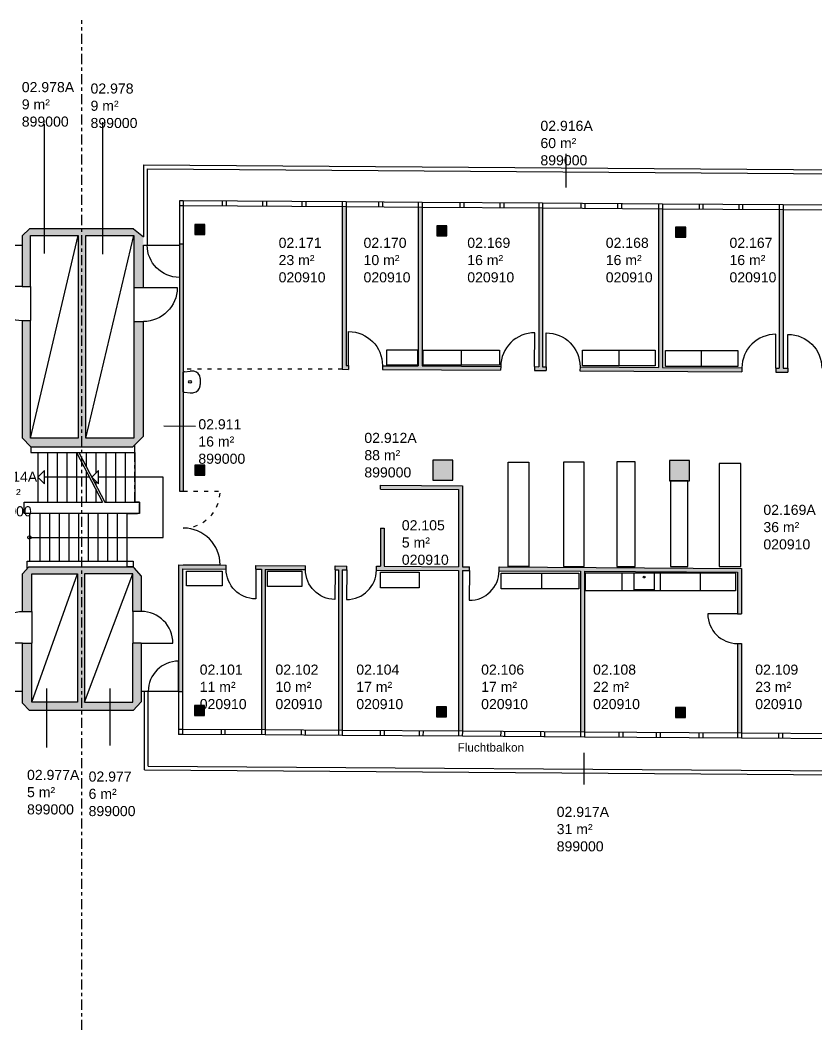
# Model space of a CAD drawing. Header units: metres. Extents: x -1 to 148, y 0 to 108.
# Drawn here: x 72.59 to 96.34, y 26.57 to 56.68 of the extents above; entities that cross this region are included whole.
import ezdxf

# ---------------------------------------------------------------- set-up
doc = ezdxf.new("R2010")
doc.units = ezdxf.units.M
doc.header["$MEASUREMENT"] = 0
doc.linetypes.add('ACAD_ISO03W100', pattern=[30, 12, -18])
doc.linetypes.add('ACAD_ISO10W100', pattern=[18, 12, -3, 0, -3])
doc.layers.get('0').update_dxf_attribs({"linetype": 'CONTINUOUS'})
for name, color, linetype in [('AUFZUEGE_TREPPEN', 34, 'CONTINUOUS'), ('AUSSENWAND_STUETZE', 7, 'CONTINUOUS'), ('AUSSENWAND_STUETZE_FILLING', 7, 'CONTINUOUS'), ('BODENKANTEN', 7, 'CONTINUOUS'), ('DECKENDURCHBRUECHE', 7, 'ACAD_ISO03W100'), ('FENSTER', 4, 'CONTINUOUS'), ('GEBAEUDETRENNUNG', 7, 'ACAD_ISO10W100'), ('INNENWAND', 7, 'CONTINUOUS'), ('INNENWAND_FILLING', 7, 'CONTINUOUS'), ('INSTALLATIONSSCHACHT', 7, 'CONTINUOUS'), ('MOEBEL', 6, 'CONTINUOUS'), ('RAUMSTEMPEL', 7, 'CONTINUOUS'), ('SANITAER', 6, 'CONTINUOUS'), ('TEXT', 7, 'CONTINUOUS'), ('TUEREN', 4, 'CONTINUOUS')]:
    doc.layers.add(name, color=color, linetype=linetype)
doc.styles.add('ARIAL', font='arial.ttf')

# ---------------------------------------------------------------- blocks, each defined once
blk = doc.blocks.new('Tuer')
at = {"layer": 'TUEREN'}
blk.add_line((0, 0), (0, 0.82), dxfattribs=at)
blk.add_arc((0, 0), 0.82, 90, 180, dxfattribs=at)
blk = doc.blocks.new('tueren')
at = {"layer": 'TUEREN', "linetype": 'ACAD_ISO03W100', "ltscale": 0.01}
blk.add_line((92.527, 97.642), (92.527, 98.708), dxfattribs=at)
at = {"layer": 'TUEREN'}
blk.add_line((94.658, 97.642), (94.658, 98.708), dxfattribs=at)
at = {"layer": 'TUEREN', "linetype": 'ACAD_ISO03W100', "ltscale": 0.01}
blk.add_arc((92.527, 97.642), 1.066, 360, 90, dxfattribs=at)
at = {"layer": 'TUEREN'}
blk.add_arc((94.658, 97.642), 1.066, 90, 180, dxfattribs=at)
blk = doc.blocks.new('Ausgussbecken')
blk.add_lwpolyline([(-0.185, 0), (0.415, 0), (0.415, -0.5), (-0.185, -0.5)], close=True)
at = {"linetype": 'Continuous'}
blk.add_circle((0.115, -0.124), 0.0253, dxfattribs=at)
blk = doc.blocks.new('Waschbecken')
at = {"linetype": 'Continuous'}
for p, q in [((-0.294, 0), (0.294, 0)), ((-0.302, -0.041), (-0.325, -0.203)), ((0.302, -0.041), (0.325, -0.203))]:
    blk.add_line(p, q, dxfattribs=at)
blk.add_circle((0, -0.201), 0.0409, dxfattribs=at)
for centre, radius, start, end in [((-0.217, -0.036), 0.0852, 154.6521, 183.1417), ((0.217, -0.036), 0.0852, 356.8585, 25.3109), ((0.288, -0.222), 0.613, 178.1599, 188.9411), ((-0.288, -0.222), 0.613, 351.059, 1.8403), ((-0.095, -0.283), 0.226, 188.9945, 265.2303), ((0.222, 3.518), 4.039, 265.2289, 266.846), ((-0.209, 3.3), 3.821, 273.1336, 274.8472), ((0.095, -0.283), 0.226, 274.824, 351.059)]:
    blk.add_arc(centre, radius, start, end, dxfattribs=at)
blk = doc.blocks.new('Raumstempel')
at = {"color": 0, "linetype": 'ByBlock', "style": 'ARIAL'}
for tag, p in [('HOERSAALNUMMER', (0, 1.029)), ('ANZAHL PLAETZE', (0, 0.514)), ('RAUMNUMMER', (0, 0)), ('FLÄCHE', (0, -0.514)), ('INSTITUTSNUMMER1', (0, -1.029)), ('INSTITUTSNUMMER2', (0, -1.543))]:
    blk.add_attdef(tag, p, '', height=0.3, dxfattribs=at)

msp = doc.modelspace()

# ---------------------------------------------------------------- hatches: boundary and pattern name
at = {"layer": 'AUSSENWAND_STUETZE_FILLING'}
for points in [[(78.1, 50.284), (78.1, 50.584), (77.8, 50.584), (77.8, 50.284)], [(75.97, 50.461), (72.873, 50.461), (72.655, 50.249), (72.655, 49.972), (72.902, 49.972), (72.902, 50.26), (74.32, 50.26), (74.549, 50.26), (75.983, 50.26), (75.983, 49.972), (76.264, 49.972), (76.264, 50.223)], [(85.315, 50.251), (85.315, 50.551), (85.015, 50.551), (85.015, 50.251)], [(92.434, 50.212), (92.434, 50.512), (92.134, 50.512), (92.134, 50.212)], [(78.101, 43.112), (78.101, 43.412), (77.801, 43.412), (77.801, 43.112)], [(84.892, 43.563), (84.892, 42.963), (85.492, 42.963), (85.492, 43.563)], [(91.949, 43.545), (91.949, 42.945), (92.549, 42.945), (92.549, 43.545)], [(76.2, 36.354), (76.2, 36.665), (75.952, 36.665), (75.952, 36.347), (74.508, 36.347), (74.297, 36.347), (72.939, 36.347), (72.939, 36.665), (72.664, 36.665), (72.664, 36.313), (72.873, 36.095), (75.958, 36.095)], [(78.087, 35.942), (78.087, 36.242), (77.787, 36.242), (77.787, 35.942)], [(85.3, 35.901), (85.3, 36.201), (85, 36.201), (85, 35.901)], [(92.426, 35.883), (92.426, 36.183), (92.126, 36.183), (92.126, 35.883)]]:
    msp.add_hatch(color=256, dxfattribs=at).paths.add_polyline_path(points)
at = {"layer": 'INNENWAND_FILLING'}
for points in [[(82.309, 51.109), (82.194, 51.109), (82.194, 46.269), (82.384, 46.267), (82.384, 46.382), (82.309, 46.383)], [(86.917, 46.239), (86.918, 46.354), (84.576, 46.369), (84.576, 51.093), (84.461, 51.094), (84.461, 46.369), (83.394, 46.376), (83.394, 46.261)], [(88.168, 51.07), (88.053, 51.07), (88.053, 46.347), (87.928, 46.348), (87.927, 46.233), (88.272, 46.231), (88.273, 46.346), (88.168, 46.346)], [(94.107, 46.195), (94.108, 46.31), (91.74, 46.324), (91.74, 51.046), (91.625, 51.047), (91.625, 46.325), (89.283, 46.339), (89.282, 46.224)], [(95.222, 46.303), (95.118, 46.303), (95.117, 46.188), (95.482, 46.186), (95.482, 46.301), (95.337, 46.302), (95.337, 51.022), (95.222, 51.023)], [(77.454, 50.011), (77.339, 50.011), (77.339, 42.634), (77.454, 42.633)], [(85.66, 35.476), (85.775, 35.475), (85.775, 40.267), (85.986, 40.265), (85.987, 40.38), (85.775, 40.382), (85.775, 42.796), (83.331, 42.811), (83.331, 42.696), (85.66, 42.682), (85.66, 40.382), (83.446, 40.396), (83.446, 41.527), (83.331, 41.527), (83.331, 40.397), (83.214, 40.398), (83.213, 40.283), (85.66, 40.267)], [(77.427, 40.319), (78.734, 40.31), (78.734, 40.425), (77.312, 40.434), (77.312, 36.665), (77.427, 36.665)], [(86.872, 40.375), (86.871, 40.26), (89.301, 40.245), (89.301, 35.452), (89.416, 35.451), (89.416, 40.244), (93.979, 40.216), (93.979, 38.976), (94.094, 38.976), (94.094, 40.33)], [(94.094, 38.091), (93.979, 38.091), (93.979, 35.421), (94.094, 35.42)]]:
    msp.add_hatch(color=256, dxfattribs=at).paths.add_polyline_path(points)
h = msp.add_hatch(color=256, dxfattribs=at)
h.paths.add_polyline_path([(76.264, 49.972), (75.983, 49.972), (75.983, 48.704), (76.264, 48.704)], flags=17)
h.paths.add_polyline_path([(74.549, 50.26), (74.32, 50.26), (74.32, 44.215), (72.902, 44.215), (72.902, 47.729), (72.655, 47.729), (72.655, 44.224), (72.912, 43.957), (75.951, 43.957), (76.264, 44.274), (76.264, 47.694), (75.983, 47.694), (75.983, 44.22), (74.549, 44.22)])
h.paths.add_polyline_path([(72.902, 49.972), (72.655, 49.972), (72.655, 48.739), (72.902, 48.739)], flags=17)
h = msp.add_hatch(color=256, dxfattribs=at)
h.paths.add_polyline_path([(75.964, 40.379), (72.855, 40.379), (72.664, 40.17), (72.664, 39.049), (72.939, 39.049), (72.939, 40.17), (74.297, 40.17), (74.297, 36.347), (74.508, 36.347), (74.508, 40.17), (75.952, 40.17), (75.952, 39.049), (76.2, 39.049), (76.2, 40.112)])
h.paths.add_polyline_path([(72.939, 38.099), (72.664, 38.099), (72.664, 36.665), (72.939, 36.665)], flags=17)
h.paths.add_polyline_path([(76.2, 38.099), (75.952, 38.099), (75.952, 36.665), (76.2, 36.665)], flags=17)
h = msp.add_hatch(color=256, dxfattribs=at)
h.paths.add_polyline_path([(82.196, 40.289), (82.328, 40.288), (82.329, 40.403), (81.984, 40.405), (81.983, 40.29), (82.081, 40.29), (82.081, 35.5), (82.196, 35.499)])
h.paths.add_polyline_path([(79.9, 40.303), (81.098, 40.296), (81.099, 40.411), (79.619, 40.42), (79.619, 40.305), (79.785, 40.304), (79.785, 35.515), (79.9, 35.514)])

# ---------------------------------------------------------------- linework, layer by layer
at = {"layer": 'AUFZUEGE_TREPPEN'}
for p, q in [((76.009, 43.789), (76.009, 44.016)), ((72.912, 43.957), (72.912, 43.789)), ((72.912, 43.789), (76.009, 43.789)), ((73.118, 43.789), (73.118, 42.309)), ((73.407, 43.789), (73.407, 42.309)), ((73.696, 43.789), (73.696, 42.309)), ((73.985, 43.789), (73.985, 42.309)), ((74.274, 43.789), (74.274, 42.309)), ((74.274, 43.789), (75.049, 42.309)), ((74.342, 43.789), (75.117, 42.309)), ((74.563, 43.789), (74.563, 43.367)), ((74.852, 43.789), (74.852, 43.171)), ((75.141, 43.789), (75.141, 42.309)), ((75.43, 43.789), (75.43, 42.309)), ((75.719, 43.789), (75.719, 42.309)), ((76.009, 43.789), (76.009, 42.309)), ((73.118, 43.049), (73.318, 43.249)), ((73.318, 42.849), (73.318, 43.249)), ((74.563, 43.237), (74.563, 42.309)), ((74.729, 43.049), (74.929, 43.249)), ((74.929, 42.849), (74.929, 43.249)), ((73.318, 42.849), (73.118, 43.049)), ((74.662, 43.049), (73.318, 43.049)), ((74.929, 42.849), (74.729, 43.049)), ((74.852, 42.926), (74.852, 42.815)), ((76.009, 43.049), (74.929, 43.049)), ((76.853, 43.049), (76.009, 43.049)), ((76.853, 41.257), (76.853, 43.049)), ((74.852, 42.686), (74.852, 42.309)), ((72.869, 41.965), (72.869, 40.548)), ((73.184, 40.548), (73.184, 41.965)), ((73.473, 40.548), (73.473, 41.965)), ((73.762, 40.548), (73.762, 41.965)), ((74.051, 40.548), (74.051, 41.965)), ((74.34, 40.548), (74.34, 41.965)), ((74.629, 40.548), (74.629, 41.965)), ((74.918, 40.548), (74.918, 41.965)), ((75.207, 40.548), (75.207, 41.965)), ((75.496, 40.548), (75.496, 41.965)), ((75.785, 40.548), (75.785, 41.965)), ((72.869, 41.257), (76.853, 41.257)), ((72.798, 40.317), (72.798, 40.548)), ((72.798, 40.548), (75.964, 40.548)), ((75.964, 40.548), (75.964, 40.379))]:
    msp.add_line(p, q, dxfattribs=at)
msp.add_lwpolyline([(75.117, 42.309), (76.154, 42.309), (76.154, 41.965), (72.71, 41.965), (72.71, 42.309), (75.049, 42.309)], dxfattribs=at)
msp.add_circle((72.869, 41.257), 0.05, dxfattribs=at)
at = {"layer": 'AUSSENWAND_STUETZE'}
for p, q in [((72.873, 50.461), (72.655, 50.249)), ((75.97, 50.461), (76.264, 50.223)), ((72.902, 50.26), (74.32, 50.26)), ((72.902, 49.972), (72.902, 50.26)), ((74.549, 50.26), (75.983, 50.26)), ((75.983, 50.26), (75.983, 49.972)), ((72.939, 36.347), (72.939, 36.665)), ((75.952, 36.347), (75.952, 36.665)), ((72.664, 36.313), (72.873, 36.095)), ((74.297, 36.347), (72.939, 36.347)), ((74.508, 36.347), (75.952, 36.347))]:
    msp.add_line(p, q, dxfattribs=at)
for points in [[(77.8, 50.284), (78.1, 50.284), (78.1, 50.584), (77.8, 50.584)], [(85.015, 50.251), (85.315, 50.251), (85.315, 50.551), (85.015, 50.551)], [(92.134, 50.212), (92.434, 50.212), (92.434, 50.512), (92.134, 50.512)], [(77.801, 43.112), (78.101, 43.112), (78.101, 43.412), (77.801, 43.412)], [(84.892, 42.963), (85.492, 42.963), (85.492, 43.563), (84.892, 43.563)], [(91.949, 42.945), (92.549, 42.945), (92.549, 43.545), (91.949, 43.545)], [(77.787, 35.942), (78.087, 35.942), (78.087, 36.242), (77.787, 36.242)], [(85, 35.901), (85.3, 35.901), (85.3, 36.201), (85, 36.201)], [(92.126, 35.883), (92.426, 35.883), (92.426, 36.183), (92.126, 36.183)]]:
    msp.add_lwpolyline(points, close=True, dxfattribs=at)
for points in [[(75.97, 50.461), (72.873, 50.461)], [(72.655, 50.249), (72.655, 49.972)], [(72.664, 36.313), (72.664, 36.665)], [(76.2, 36.665), (76.2, 36.354), (75.958, 36.095)], [(75.958, 36.095), (72.873, 36.095)]]:
    msp.add_lwpolyline(points, dxfattribs=at)
at = {"layer": 'BODENKANTEN'}
for p, q in [((76.264, 52.365), (104.79, 52.162)), ((76.264, 52.365), (76.264, 50.223)), ((76.379, 52.249), (104.905, 52.046)), ((76.379, 52.249), (76.379, 49.972)), ((72.415, 49.972), (72.655, 49.972)), ((76.264, 49.972), (76.379, 49.972)), ((76.379, 49.972), (77.339, 49.971)), ((72.902, 48.739), (72.902, 47.729)), ((75.983, 48.704), (75.983, 47.694)), ((72.939, 39.049), (72.939, 38.099)), ((75.952, 39.049), (75.952, 38.099)), ((72.664, 36.665), (72.385, 36.665)), ((77.312, 36.665), (76.2, 36.665)), ((76.295, 34.324), (76.295, 36.665)), ((76.41, 34.438), (76.41, 36.665)), ((77.312, 36.665), (76.41, 36.665)), ((76.295, 34.324), (106.767, 34.108)), ((76.41, 34.438), (107.168, 34.22))]:
    msp.add_line(p, q, dxfattribs=at)
at = {"layer": 'DECKENDURCHBRUECHE', "ltscale": 0.01}
msp.add_line((82.194, 46.269), (77.454, 46.269), dxfattribs=at)
at = {"layer": 'FENSTER'}
for p, q in [((77.339, 51.291), (77.339, 50.011)), ((77.454, 51.291), (77.339, 51.291)), ((77.454, 51.291), (77.454, 50.011)), ((82.309, 51.259), (77.454, 51.291)), ((78.615, 51.283), (78.614, 51.133)), ((78.73, 51.282), (78.729, 51.132)), ((79.817, 51.275), (79.817, 51.125)), ((79.932, 51.274), (79.932, 51.124)), ((80.992, 51.267), (80.991, 51.117)), ((81.107, 51.267), (81.106, 51.117)), ((82.195, 51.259), (82.194, 51.109)), ((84.576, 51.243), (82.309, 51.259)), ((82.31, 51.259), (82.309, 51.109)), ((83.28, 51.252), (83.279, 51.102)), ((83.395, 51.251), (83.394, 51.101)), ((84.462, 51.244), (84.461, 51.094)), ((84.577, 51.244), (84.576, 51.094)), ((88.168, 51.22), (84.576, 51.243)), ((85.703, 51.236), (85.702, 51.086)), ((85.818, 51.235), (85.817, 51.085)), ((86.896, 51.228), (86.895, 51.078)), ((87.011, 51.227), (87.01, 51.077)), ((88.054, 51.22), (88.053, 51.07)), ((91.74, 51.196), (88.168, 51.22)), ((88.169, 51.22), (88.168, 51.07)), ((89.312, 51.212), (89.312, 51.062)), ((89.427, 51.211), (89.427, 51.061)), ((90.405, 51.205), (90.404, 51.054)), ((90.52, 51.204), (90.519, 51.054)), ((91.625, 51.197), (91.625, 51.047)), ((95.337, 51.172), (91.74, 51.196)), ((91.74, 51.196), (91.74, 51.046)), ((92.832, 51.189), (92.831, 51.038)), ((92.947, 51.188), (92.946, 51.038)), ((77.454, 51.141), (77.339, 51.141)), ((82.309, 51.109), (77.454, 51.141)), ((84.576, 51.093), (82.309, 51.109)), ((88.168, 51.07), (84.576, 51.093)), ((91.74, 51.046), (88.168, 51.07)), ((95.337, 51.022), (91.74, 51.046)), ((94.015, 51.181), (94.014, 51.03)), ((94.13, 51.18), (94.129, 51.03)), ((95.223, 51.173), (95.222, 51.023)), ((98.904, 51.148), (95.337, 51.172)), ((95.338, 51.172), (95.337, 51.022)), ((98.904, 50.998), (95.337, 51.022)), ((77.312, 36.665), (77.312, 35.382)), ((77.427, 36.665), (77.427, 35.381)), ((77.427, 35.531), (77.312, 35.531)), ((79.9, 35.514), (77.427, 35.531)), ((77.427, 35.381), (77.312, 35.382)), ((79.9, 35.364), (77.427, 35.381)), ((78.583, 35.523), (78.582, 35.373)), ((78.698, 35.522), (78.697, 35.372)), ((79.785, 35.515), (79.784, 35.365)), ((79.9, 35.514), (79.899, 35.364)), ((82.196, 35.499), (79.9, 35.514)), ((82.196, 35.349), (79.9, 35.364)), ((80.97, 35.507), (80.969, 35.357)), ((81.085, 35.507), (81.084, 35.357)), ((82.081, 35.5), (82.08, 35.35)), ((82.196, 35.499), (82.195, 35.349)), ((85.775, 35.475), (82.196, 35.499)), ((85.775, 35.325), (82.196, 35.349)), ((83.327, 35.492), (83.326, 35.342)), ((83.442, 35.491), (83.441, 35.341)), ((84.487, 35.484), (84.486, 35.334)), ((84.602, 35.483), (84.601, 35.333)), ((85.66, 35.476), (85.659, 35.326)), ((85.775, 35.475), (85.774, 35.325)), ((89.416, 35.451), (85.775, 35.475)), ((89.416, 35.301), (85.775, 35.325)), ((86.918, 35.468), (86.917, 35.318)), ((87.033, 35.467), (87.032, 35.317)), ((88.109, 35.46), (88.108, 35.31)), ((88.224, 35.459), (88.223, 35.309)), ((89.301, 35.452), (89.3, 35.302)), ((89.416, 35.451), (89.415, 35.301)), ((94.094, 35.42), (89.416, 35.451)), ((94.094, 35.27), (89.416, 35.301)), ((90.445, 35.444), (90.444, 35.294)), ((90.56, 35.443), (90.559, 35.293)), ((91.556, 35.437), (91.555, 35.287)), ((91.671, 35.436), (91.67, 35.286)), ((92.83, 35.428), (92.829, 35.278)), ((92.945, 35.428), (92.944, 35.278)), ((93.979, 35.421), (93.978, 35.271)), ((94.094, 35.42), (94.093, 35.27)), ((98.879, 35.388), (94.094, 35.42)), ((98.879, 35.238), (94.094, 35.27)), ((95.205, 35.413), (95.204, 35.263)), ((95.32, 35.412), (95.319, 35.262))]:
    msp.add_line(p, q, dxfattribs=at)
at = {"layer": 'GEBAEUDETRENNUNG', "ltscale": 0.025}
for p, q in [((74.427, 26.572), (74.427, 56.68)), ((76.009, 44.016), (76.264, 44.274)), ((76.009, 42.309), (76.009, 44.016)), ((76.154, 42.309), (76.009, 42.309)), ((76.154, 41.965), (76.154, 42.309)), ((75.785, 40.379), (75.785, 41.965)), ((75.785, 41.965), (76.154, 41.965)), ((75.964, 40.379), (75.785, 40.379)), ((76.2, 40.112), (75.964, 40.379))]:
    msp.add_line(p, q, dxfattribs=at)
at = {"layer": 'INNENWAND'}
for p, q in [((82.194, 51.109), (82.194, 46.269)), ((82.309, 51.109), (82.309, 46.383)), ((84.461, 51.094), (84.461, 46.369)), ((84.576, 51.093), (84.576, 46.369)), ((88.053, 51.07), (88.053, 46.347)), ((88.168, 51.07), (88.168, 46.346)), ((91.625, 51.047), (91.625, 46.325)), ((91.74, 51.046), (91.74, 46.324)), ((95.222, 51.023), (95.222, 46.303)), ((95.337, 51.022), (95.337, 46.302)), ((74.32, 50.26), (74.32, 44.215)), ((74.549, 44.22), (74.549, 50.26)), ((77.339, 50.011), (77.454, 50.011)), ((77.339, 50.011), (77.339, 42.634)), ((77.454, 50.011), (77.454, 42.633)), ((72.902, 48.739), (72.902, 49.972)), ((75.983, 49.972), (75.983, 48.704)), ((72.655, 48.739), (72.902, 48.739)), ((75.983, 48.704), (76.264, 48.704)), ((72.655, 47.729), (72.902, 47.729)), ((72.902, 44.215), (72.902, 47.729)), ((75.983, 47.694), (76.264, 47.694)), ((75.983, 47.694), (75.983, 44.22)), ((82.309, 46.383), (82.384, 46.382)), ((82.384, 46.382), (82.384, 46.267)), ((83.394, 46.376), (83.394, 46.261)), ((83.394, 46.376), (84.461, 46.369)), ((84.576, 46.369), (86.918, 46.354)), ((82.194, 46.269), (82.384, 46.267)), ((83.394, 46.261), (86.917, 46.239)), ((86.918, 46.354), (86.917, 46.239)), ((87.928, 46.348), (87.927, 46.233)), ((87.927, 46.233), (88.272, 46.231)), ((87.928, 46.348), (88.053, 46.347)), ((88.168, 46.346), (88.273, 46.346)), ((88.273, 46.346), (88.272, 46.231)), ((89.283, 46.339), (89.282, 46.224)), ((89.282, 46.224), (94.107, 46.195)), ((89.283, 46.339), (91.625, 46.325)), ((91.74, 46.324), (94.108, 46.31)), ((94.108, 46.31), (94.107, 46.195)), ((95.118, 46.303), (95.117, 46.188)), ((95.117, 46.188), (95.482, 46.186)), ((95.118, 46.303), (95.222, 46.303)), ((95.337, 46.302), (95.482, 46.301)), ((95.482, 46.301), (95.482, 46.186)), ((75.951, 43.957), (76.264, 44.274)), ((72.655, 44.224), (72.912, 43.957)), ((74.32, 44.215), (72.902, 44.215)), ((75.983, 44.22), (74.549, 44.22)), ((83.331, 42.811), (85.775, 42.796)), ((83.331, 42.696), (83.331, 42.811)), ((85.775, 42.796), (85.775, 40.382)), ((77.339, 42.634), (77.454, 42.633)), ((83.331, 42.696), (85.66, 42.682)), ((85.66, 42.682), (85.66, 40.382)), ((83.331, 41.527), (83.331, 40.397)), ((83.331, 41.527), (83.446, 41.527)), ((83.446, 41.527), (83.446, 40.396)), ((72.664, 40.17), (72.855, 40.379)), ((75.964, 40.379), (76.2, 40.112)), ((77.312, 40.434), (77.312, 36.665)), ((77.312, 40.434), (78.734, 40.425)), ((78.734, 40.31), (78.734, 40.425)), ((79.619, 40.305), (79.619, 40.42)), ((79.619, 40.42), (81.099, 40.411)), ((81.098, 40.296), (81.099, 40.411)), ((81.983, 40.29), (81.984, 40.405)), ((81.984, 40.405), (82.329, 40.403)), ((82.328, 40.288), (82.329, 40.403)), ((83.213, 40.283), (83.214, 40.398)), ((83.214, 40.398), (83.331, 40.397)), ((83.446, 40.396), (85.66, 40.382)), ((85.775, 40.382), (85.987, 40.38)), ((85.986, 40.265), (85.987, 40.38)), ((86.871, 40.26), (86.872, 40.375)), ((86.872, 40.375), (94.094, 40.33)), ((72.939, 39.049), (72.939, 40.17)), ((72.939, 40.17), (74.297, 40.17)), ((74.297, 40.17), (74.297, 36.347)), ((75.952, 40.17), (74.508, 40.17)), ((74.508, 40.17), (74.508, 36.347)), ((75.952, 39.049), (75.952, 40.17)), ((77.427, 40.319), (77.427, 36.665)), ((77.427, 40.319), (78.734, 40.31)), ((79.619, 40.305), (79.785, 40.304)), ((79.785, 40.304), (79.785, 35.515)), ((79.9, 40.303), (79.9, 35.514)), ((79.9, 40.303), (81.098, 40.296)), ((81.983, 40.29), (82.081, 40.29)), ((82.081, 40.29), (82.081, 35.5)), ((82.196, 40.289), (82.196, 35.499)), ((82.196, 40.289), (82.328, 40.288)), ((83.213, 40.283), (85.66, 40.267)), ((85.66, 40.267), (85.66, 35.476)), ((85.775, 40.267), (85.986, 40.265)), ((85.775, 40.267), (85.775, 35.475)), ((86.871, 40.26), (89.301, 40.245)), ((89.301, 40.245), (89.301, 35.452)), ((89.416, 40.244), (89.416, 35.451)), ((89.416, 40.244), (93.979, 40.216)), ((93.979, 40.216), (93.979, 38.976)), ((94.094, 40.33), (94.094, 38.976)), ((72.664, 39.049), (72.939, 39.049)), ((76.197, 39.049), (75.952, 39.049)), ((93.979, 38.976), (94.094, 38.976)), ((72.664, 38.099), (72.939, 38.099)), ((76.197, 38.099), (75.952, 38.099)), ((93.979, 38.091), (94.094, 38.091)), ((93.979, 38.091), (93.979, 35.421)), ((94.094, 38.091), (94.094, 35.42)), ((77.312, 36.665), (77.427, 36.665))]:
    msp.add_line(p, q, dxfattribs=at)
for points in [[(72.655, 49.972), (72.655, 48.739)], [(76.264, 48.704), (76.264, 49.972)], [(72.655, 47.729), (72.655, 44.224)], [(76.264, 44.274), (76.264, 47.694)], [(72.912, 43.957), (75.951, 43.957)], [(72.855, 40.379), (75.964, 40.379)], [(72.664, 39.049), (72.664, 40.17)], [(76.2, 40.112), (76.2, 39.049)], [(72.664, 36.665), (72.664, 38.099)], [(72.939, 36.665), (72.939, 38.099)], [(75.952, 36.665), (75.952, 38.099)], [(76.2, 38.099), (76.2, 36.665)]]:
    msp.add_lwpolyline(points, dxfattribs=at)
at = {"layer": 'INSTALLATIONSSCHACHT'}
for p, q in [((72.902, 44.215), (74.32, 50.26)), ((74.549, 44.22), (75.983, 50.26)), ((72.939, 36.347), (74.297, 40.17)), ((74.508, 36.347), (75.952, 40.17))]:
    msp.add_line(p, q, dxfattribs=at)
at = {"layer": 'MOEBEL'}
for p, q in [((85.744, 46.843), (85.744, 46.393)), ((90.437, 46.835), (90.437, 46.372)), ((92.908, 46.352), (92.908, 46.825)), ((88.135, 40.191), (88.135, 39.726)), ((90.544, 39.666), (90.544, 40.196)), ((91.684, 39.666), (91.684, 40.196)), ((92.875, 39.666), (92.875, 40.196))]:
    msp.add_line(p, q, dxfattribs=at)
for points in [[(83.519, 46.854), (84.437, 46.854), (84.437, 46.397), (83.519, 46.397)], [(84.607, 46.843), (86.881, 46.843), (86.881, 46.393), (84.607, 46.393)], [(91.52, 46.372), (89.354, 46.372), (89.354, 46.835), (91.52, 46.835)], [(93.988, 46.352), (91.828, 46.352), (91.828, 46.825), (93.988, 46.825)], [(87.762, 40.384), (87.14, 40.384), (87.14, 43.497), (87.762, 43.497)], [(88.786, 40.384), (89.405, 40.384), (89.405, 43.497), (88.786, 43.497)], [(90.378, 40.384), (90.929, 40.384), (90.929, 43.508), (90.378, 43.508)], [(93.435, 40.384), (94.082, 40.384), (94.082, 43.464), (93.435, 43.464)], [(91.981, 40.384), (92.496, 40.384), (92.496, 42.945), (91.981, 42.945)], [(78.612, 39.808), (77.554, 39.808), (77.554, 40.245), (78.612, 40.245)], [(80.992, 39.796), (79.965, 39.796), (79.965, 40.245), (80.992, 40.245)], [(84.489, 39.749), (83.334, 39.749), (83.334, 40.218), (84.489, 40.218)], [(89.252, 39.726), (86.936, 39.726), (86.936, 40.191), (89.252, 40.191)], [(93.918, 39.666), (89.45, 39.666), (89.45, 40.196), (93.918, 40.196)]]:
    msp.add_lwpolyline(points, close=True, dxfattribs=at)
at = {"layer": 'RAUMSTEMPEL'}
for p, q in [((75.044, 53.634), (75.044, 49.698)), ((73.303, 53.577), (73.303, 49.726)), ((88.858, 52.693), (88.858, 51.695)), ((76.876, 44.578), (77.816, 44.577)), ((73.385, 34.986), (73.385, 36.751)), ((75.273, 35.047), (75.273, 36.751)), ((89.404, 33.89), (89.404, 34.834))]:
    msp.add_line(p, q, dxfattribs=at)

# ---------------------------------------------------------------- block references
ref = msp.add_blockref('Raumstempel', (72.64, 55.049), dxfattribs=at)
ref.add_attrib('RAUMNUMMER', '02.978A', (72.64, 54.534), dxfattribs={"color": 7, "height": 0.3, "style": 'ARIAL'})
ref.add_attrib('FLÄCHE_NGF', '9 m²', (72.64, 54.02), dxfattribs={"color": 7, "height": 0.3, "style": 'ARIAL'})
ref.add_attrib('NUTZER_1', '899000', (72.64, 53.506), dxfattribs={"color": 7, "height": 0.3, "style": 'ARIAL'})
ref = msp.add_blockref('Raumstempel', (74.69, 55.007), dxfattribs=at)
ref.add_attrib('RAUMNUMMER', '02.978', (74.69, 54.492), dxfattribs={"color": 7, "height": 0.3, "style": 'ARIAL'})
ref.add_attrib('FLÄCHE_NGF', '9 m²', (74.69, 53.978), dxfattribs={"color": 7, "height": 0.3, "style": 'ARIAL'})
ref.add_attrib('NUTZER_1', '899000', (74.69, 53.464), dxfattribs={"color": 7, "height": 0.3, "style": 'ARIAL'})
ref = msp.add_blockref('Raumstempel', (88.103, 53.895), dxfattribs=at)
ref.add_attrib('RAUMNUMMER', '02.916A', (88.103, 53.38), dxfattribs={"color": 7, "height": 0.3, "style": 'ARIAL'})
ref.add_attrib('FLÄCHE_NGF', '60 m²', (88.103, 52.866), dxfattribs={"color": 7, "height": 0.3, "style": 'ARIAL'})
ref.add_attrib('NUTZER_1', '899000', (88.103, 52.352), dxfattribs={"color": 7, "height": 0.3, "style": 'ARIAL'})
ref = msp.add_blockref('Raumstempel', (80.297, 50.405), dxfattribs=at)
ref.add_attrib('RAUMNUMMER', '02.171', (80.297, 49.891), dxfattribs={"color": 7, "height": 0.3, "style": 'ARIAL'})
ref.add_attrib('FLÄCHE_NGF', '23 m²', (80.297, 49.377), dxfattribs={"color": 7, "height": 0.3, "style": 'ARIAL'})
ref.add_attrib('NUTZER_1', '020910', (80.297, 48.862), dxfattribs={"color": 7, "height": 0.3, "style": 'ARIAL'})
ref = msp.add_blockref('Raumstempel', (82.83, 50.405), dxfattribs=at)
ref.add_attrib('RAUMNUMMER', '02.170', (82.83, 49.891), dxfattribs={"color": 7, "height": 0.3, "style": 'ARIAL'})
ref.add_attrib('FLÄCHE_NGF', '10 m²', (82.83, 49.377), dxfattribs={"color": 7, "height": 0.3, "style": 'ARIAL'})
ref.add_attrib('NUTZER_1', '020910', (82.83, 48.862), dxfattribs={"color": 7, "height": 0.3, "style": 'ARIAL'})
ref = msp.add_blockref('Raumstempel', (85.922, 50.405), dxfattribs=at)
ref.add_attrib('RAUMNUMMER', '02.169', (85.922, 49.891), dxfattribs={"color": 7, "height": 0.3, "style": 'ARIAL'})
ref.add_attrib('FLÄCHE_NGF', '16 m²', (85.922, 49.377), dxfattribs={"color": 7, "height": 0.3, "style": 'ARIAL'})
ref.add_attrib('NUTZER_1', '020910', (85.922, 48.862), dxfattribs={"color": 7, "height": 0.3, "style": 'ARIAL'})
ref = msp.add_blockref('Raumstempel', (90.051, 50.405), dxfattribs=at)
ref.add_attrib('RAUMNUMMER', '02.168', (90.051, 49.891), dxfattribs={"color": 7, "height": 0.3, "style": 'ARIAL'})
ref.add_attrib('FLÄCHE_NGF', '16 m²', (90.051, 49.377), dxfattribs={"color": 7, "height": 0.3, "style": 'ARIAL'})
ref.add_attrib('NUTZER_1', '020910', (90.051, 48.862), dxfattribs={"color": 7, "height": 0.3, "style": 'ARIAL'})
ref = msp.add_blockref('Raumstempel', (93.74, 50.405), dxfattribs=at)
ref.add_attrib('RAUMNUMMER', '02.167', (93.74, 49.891), dxfattribs={"color": 7, "height": 0.3, "style": 'ARIAL'})
ref.add_attrib('FLÄCHE_NGF', '16 m²', (93.74, 49.377), dxfattribs={"color": 7, "height": 0.3, "style": 'ARIAL'})
ref.add_attrib('NUTZER_1', '020910', (93.74, 48.862), dxfattribs={"color": 7, "height": 0.3, "style": 'ARIAL'})
ref = msp.add_blockref('Raumstempel', (77.904, 44.995), dxfattribs=at)
ref.add_attrib('RAUMNUMMER', '02.911', (77.904, 44.48), dxfattribs={"color": 7, "height": 0.3, "style": 'ARIAL'})
ref.add_attrib('FLÄCHE_NGF', '16 m²', (77.904, 43.966), dxfattribs={"color": 7, "height": 0.3, "style": 'ARIAL'})
ref.add_attrib('NUTZER_1', '899000', (77.904, 43.452), dxfattribs={"color": 7, "height": 0.3, "style": 'ARIAL'})
ref = msp.add_blockref('Raumstempel', (82.853, 44.588), dxfattribs=at)
ref.add_attrib('RAUMNUMMER', '02.912A', (82.853, 44.074), dxfattribs={"color": 7, "height": 0.3, "style": 'ARIAL'})
ref.add_attrib('FLÄCHE_NGF', '88 m²', (82.853, 43.559), dxfattribs={"color": 7, "height": 0.3, "style": 'ARIAL'})
ref.add_attrib('NUTZER_1', '899000', (82.853, 43.045), dxfattribs={"color": 7, "height": 0.3, "style": 'ARIAL'})
ref = msp.add_blockref('Raumstempel', (71.538, 43.428), dxfattribs=at)
ref.add_attrib('RAUMNUMMER', '02.914A', (71.538, 42.914), dxfattribs={"color": 7, "height": 0.3, "style": 'ARIAL'})
ref.add_attrib('FLÄCHE_NGF', '27 m²', (71.538, 42.4), dxfattribs={"color": 7, "height": 0.3, "style": 'ARIAL'})
ref.add_attrib('NUTZER_1', '899000', (71.538, 41.885), dxfattribs={"color": 7, "height": 0.3, "style": 'ARIAL'})
ref = msp.add_blockref('Raumstempel', (94.75, 42.442), dxfattribs=at)
ref.add_attrib('RAUMNUMMER', '02.169A', (94.75, 41.928), dxfattribs={"color": 7, "height": 0.3, "style": 'ARIAL'})
ref.add_attrib('FLÄCHE_NGF', '36 m²', (94.75, 41.413), dxfattribs={"color": 7, "height": 0.3, "style": 'ARIAL'})
ref.add_attrib('NUTZER_1', '020910', (94.75, 40.899), dxfattribs={"color": 7, "height": 0.3, "style": 'ARIAL'})
ref = msp.add_blockref('Raumstempel', (83.971, 41.983), dxfattribs=at)
ref.add_attrib('RAUMNUMMER', '02.105', (83.971, 41.468), dxfattribs={"color": 7, "height": 0.3, "style": 'ARIAL'})
ref.add_attrib('FLÄCHE_NGF', '5 m²', (83.971, 40.954), dxfattribs={"color": 7, "height": 0.3, "style": 'ARIAL'})
ref.add_attrib('NUTZER_1', '020910', (83.971, 40.44), dxfattribs={"color": 7, "height": 0.3, "style": 'ARIAL'})
ref = msp.add_blockref('Raumstempel', (77.945, 37.678), dxfattribs=at)
ref.add_attrib('RAUMNUMMER', '02.101', (77.945, 37.163), dxfattribs={"color": 7, "height": 0.3, "style": 'ARIAL'})
ref.add_attrib('FLÄCHE_NGF', '11 m²', (77.945, 36.649), dxfattribs={"color": 7, "height": 0.3, "style": 'ARIAL'})
ref.add_attrib('NUTZER_1', '020910', (77.945, 36.135), dxfattribs={"color": 7, "height": 0.3, "style": 'ARIAL'})
ref = msp.add_blockref('Raumstempel', (80.203, 37.678), dxfattribs=at)
ref.add_attrib('RAUMNUMMER', '02.102', (80.203, 37.163), dxfattribs={"color": 7, "height": 0.3, "style": 'ARIAL'})
ref.add_attrib('FLÄCHE_NGF', '10 m²', (80.203, 36.649), dxfattribs={"color": 7, "height": 0.3, "style": 'ARIAL'})
ref.add_attrib('NUTZER_1', '020910', (80.203, 36.135), dxfattribs={"color": 7, "height": 0.3, "style": 'ARIAL'})
ref = msp.add_blockref('Raumstempel', (82.613, 37.678), dxfattribs=at)
ref.add_attrib('RAUMNUMMER', '02.104', (82.613, 37.163), dxfattribs={"color": 7, "height": 0.3, "style": 'ARIAL'})
ref.add_attrib('FLÄCHE_NGF', '17 m²', (82.613, 36.649), dxfattribs={"color": 7, "height": 0.3, "style": 'ARIAL'})
ref.add_attrib('NUTZER_1', '020910', (82.613, 36.135), dxfattribs={"color": 7, "height": 0.3, "style": 'ARIAL'})
ref = msp.add_blockref('Raumstempel', (86.336, 37.678), dxfattribs=at)
ref.add_attrib('RAUMNUMMER', '02.106', (86.336, 37.163), dxfattribs={"color": 7, "height": 0.3, "style": 'ARIAL'})
ref.add_attrib('FLÄCHE_NGF', '17 m²', (86.336, 36.649), dxfattribs={"color": 7, "height": 0.3, "style": 'ARIAL'})
ref.add_attrib('NUTZER_1', '020910', (86.336, 36.135), dxfattribs={"color": 7, "height": 0.3, "style": 'ARIAL'})
ref = msp.add_blockref('Raumstempel', (89.672, 37.678), dxfattribs=at)
ref.add_attrib('RAUMNUMMER', '02.108', (89.672, 37.163), dxfattribs={"color": 7, "height": 0.3, "style": 'ARIAL'})
ref.add_attrib('FLÄCHE_NGF', '22 m²', (89.672, 36.649), dxfattribs={"color": 7, "height": 0.3, "style": 'ARIAL'})
ref.add_attrib('NUTZER_1', '020910', (89.672, 36.135), dxfattribs={"color": 7, "height": 0.3, "style": 'ARIAL'})
ref = msp.add_blockref('Raumstempel', (94.508, 37.678), dxfattribs=at)
ref.add_attrib('RAUMNUMMER', '02.109', (94.508, 37.163), dxfattribs={"color": 7, "height": 0.3, "style": 'ARIAL'})
ref.add_attrib('FLÄCHE_NGF', '23 m²', (94.508, 36.649), dxfattribs={"color": 7, "height": 0.3, "style": 'ARIAL'})
ref.add_attrib('NUTZER_1', '020910', (94.508, 36.135), dxfattribs={"color": 7, "height": 0.3, "style": 'ARIAL'})
ref = msp.add_blockref('Raumstempel', (72.796, 34.538), dxfattribs=at)
ref.add_attrib('RAUMNUMMER', '02.977A', (72.796, 34.023), dxfattribs={"color": 7, "height": 0.3, "style": 'ARIAL'})
ref.add_attrib('FLÄCHE_NGF', '5 m²', (72.796, 33.509), dxfattribs={"color": 7, "height": 0.3, "style": 'ARIAL'})
ref.add_attrib('NUTZER_1', '899000', (72.796, 32.995), dxfattribs={"color": 7, "height": 0.3, "style": 'ARIAL'})
ref = msp.add_blockref('Raumstempel', (74.632, 34.488), dxfattribs=at)
ref.add_attrib('RAUMNUMMER', '02.977', (74.632, 33.974), dxfattribs={"color": 7, "height": 0.3, "style": 'ARIAL'})
ref.add_attrib('FLÄCHE_NGF', '6 m²', (74.632, 33.459), dxfattribs={"color": 7, "height": 0.3, "style": 'ARIAL'})
ref.add_attrib('NUTZER_1', '899000', (74.632, 32.945), dxfattribs={"color": 7, "height": 0.3, "style": 'ARIAL'})
ref = msp.add_blockref('Raumstempel', (88.588, 33.436), dxfattribs=at)
ref.add_attrib('RAUMNUMMER', '02.917A', (88.588, 32.921), dxfattribs={"color": 7, "height": 0.3, "style": 'ARIAL'})
ref.add_attrib('FLÄCHE_NGF', '31 m²', (88.588, 32.407), dxfattribs={"color": 7, "height": 0.3, "style": 'ARIAL'})
ref.add_attrib('NUTZER_1', '899000', (88.588, 31.893), dxfattribs={"color": 7, "height": 0.3, "style": 'ARIAL'})
at = {"layer": 'SANITAER', "rotation": 89.93008323273241}
msp.add_blockref('Waschbecken', (77.454, 45.892), dxfattribs=at)
at = {"layer": 'SANITAER'}
msp.add_blockref('Ausgussbecken', (91.081, 40.196), dxfattribs=at)
at = {"layer": 'TUEREN'}
for name, p, xscale, yscale, zscale, rotation in [('Tuer', (77.339, 49.971), -1.171433497289033, 1.171433497289049, 1.171433497289049, 179.936535654134), ('Tuer', (72.655, 48.739), 1.231707317073251, 1.231707317073251, 1.231707317073251, 89.9999999938756), ('Tuer', (76.264, 48.704), -1.231707317073261, 1.231707317073277, 1.231707317073279, 270.0000000061244), ('Tuer', (82.384, 46.382), -1.231707317073273, 1.23170731707328, 1.23170731707328, 359.9999999999985), ('Tuer', (87.928, 46.348), 1.231707317073273, 1.231707317073273, 1.231707317073273, 359.6439095019126), ('Tuer', (88.273, 46.346), -1.231707317073273, 1.23170731707328, 1.23170731707328, 359.9999999999985), ('Tuer', (95.118, 46.303), 1.231707317073273, 1.231707317073273, 1.231707317073273, 359.6439095019126), ('Tuer', (95.482, 46.301), -1.231707317073273, 1.23170731707328, 1.23170731707328, 359.9999999999985), ('tueren', (-23.333, 138.14), 1.032205655669589, 1.032205655669589, 1.032205655669589, 270), ('Tuer', (79.619, 40.305), -1.079268292682997, 1.079268292683018, 1.079268292683016, 179.6439095019137), ('Tuer', (81.983, 40.29), -1.079268292682997, 1.079268292683018, 1.079268292683016, 179.6439095019137), ('Tuer', (82.328, 40.288), 1.079268292682997, 1.079268292682997, 1.079268292682997, 179.6439095019147), ('Tuer', (85.986, 40.265), 1.079268292682997, 1.079268292682997, 1.079268292682997, 179.6439095019147), ('Tuer', (72.664, 38.099), -1.158544533305488, 1.158544533305502, 1.158544533305502, 90.00000000305994), ('Tuer', (76.197, 38.099), 1.158544533305488, 1.158544533305488, 1.158544533305488, 269.9999999969401), ('Tuer', (93.979, 38.976), 1.079268292682997, 1.079268292682997, 1.079268292682997, 89.999999999999)]:
    msp.add_blockref(name, p, dxfattribs=dict(at, xscale=xscale, yscale=yscale, zscale=zscale, rotation=rotation))
at = {"layer": 'TUEREN', "xscale": 1.099356836496157, "yscale": 1.099356836496157, "zscale": 1.099356836496157}
msp.add_blockref('Tuer', (77.312, 36.665), dxfattribs=at)

# ---------------------------------------------------------------- texts
at = {"layer": 'TEXT', "style": 'ARIAL'}
msp.add_text('Fluchtbalkon ', height=0.25, dxfattribs=at).set_placement((85.634, 34.868))

doc.saveas('drawing.dxf')
